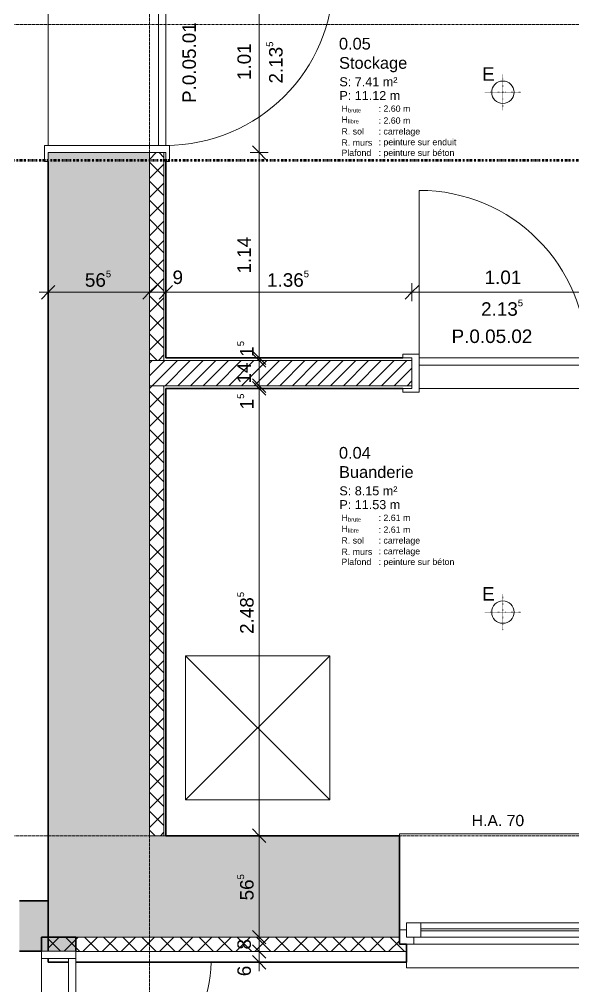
# Model space of a CAD drawing. Header units: millimetres. Extents: x -83 to 30397, y 298 to 25043.
# Drawn here: x 5489 to 8567, y 5859 to 11233 of the extents above; entities that cross this region are included whole.
import ezdxf

# ---------------------------------------------------------------- set-up
doc = ezdxf.new("R2010")
doc.units = ezdxf.units.MM
for name, pattern in [('Dash dot', [21, 10, -5, 1, -5]), ('Dot 1mm', [1, 0, -1]), ('Grid Line', [22.225, 12.7, -3.175, 3.175, -3.175])]:
    doc.linetypes.add(name, pattern=pattern)
for name, color, linetype, lineweight in [('A-ANNO-DIMS', 211, 'Continuous', 9), ('A-ANNO-DIMS-50', 211, 'Continuous', 9), ('A-AREA-IDEN', 2, 'Continuous', 9), ('A-DETL', 90, 'Continuous', 9), ('A-DOOR', 31, 'Continuous', 9), ('A-DOOR-FRAM', 31, 'Continuous', 18), ('A-DOOR-IDEN', 31, 'Continuous', 18), ('A-FLOR', 192, 'Continuous', 9), ('A-GENM', 13, 'Continuous', 9), ('A-GLAZ', 151, 'Continuous', 9), ('A-GLAZ-IDEN', 152, 'Continuous', 18), ('A-WALL', 113, 'Continuous', 9), ('A-WALL-PATT', 111, 'Continuous', 35), ('G-ANNO-SYMB', 111, 'Continuous', 9), ('G-ANNO-TEXT', 231, 'Continuous', 9), ('G-IMPT', 8, 'Continuous', 9), ('S-GRID', 1, 'Continuous', 9)]:
    doc.layers.add(name, color=color, linetype=linetype, lineweight=lineweight)
doc.styles.add('Arial', font='arial.ttf', dxfattribs={"height": 75})
doc.styles.add('Arial_3', font='arial.ttf', dxfattribs={"height": 0.7})
doc.styles.add('Arial_4', font='arial.ttf', dxfattribs={"height": 0.454924})
doc.styles.add('Arial_5', font='arial.ttf', dxfattribs={"height": 50})
doc.styles.add('Arial_6', font='arial.ttf', dxfattribs={"height": 65})
doc.styles.add('Arial_7', font='arial.ttf', dxfattribs={"height": 35})
doc.styles.add('Arial_8', font='arial.ttf', dxfattribs={"height": 62.5})
doc.dimstyles.new('ANNOTATION_1_5MM_BLACK', dxfattribs={"dimscale": 304.8, "dimtxt": 76.519455, "dimasz": 0.246063, "dimexe": 0.164042, "dimexo": 0.0625, "dimgap": 0.065617, "dimtad": 1, "dimdec": 1, "dimlfac": 0.1, "dimrnd": 0.5, "dimdsep": 46, "dimtxsty": 'Arial', "dimblk1": 'OBLIQUE', "dimblk2": 'OBLIQUE', "dimsah": 1, "dimcen": 0.09, "dimdle": 0.164042, "dimazin": 0, "dimtfac": 1, "dimtdec": 4, "dimtix": 1, "dimtmove": 2, "dimatfit": 3, "dimfxl": 0.164042, "dimfxlon": 1, "dimtvp": 1, "dimtolj": 1, "dimtzin": 0, "dimarcsym": 2})
doc.dimstyles.new('ANNOTATION_1_5MM_BLACK_1', dxfattribs={"dimscale": 304.8, "dimtxt": 76.519455, "dimasz": 0.246063, "dimexe": 0.164042, "dimexo": 0.0625, "dimgap": 0.065617, "dimtad": 1, "dimlfac": 0.001, "dimrnd": 0.005, "dimzin": 0, "dimdsep": 46, "dimtxsty": 'Arial', "dimblk1": 'OBLIQUE', "dimblk2": 'OBLIQUE', "dimsah": 1, "dimcen": 0.09, "dimdle": 0.164042, "dimazin": 0, "dimtfac": 1, "dimtdec": 4, "dimtix": 1, "dimtmove": 0, "dimatfit": 3, "dimfxl": 0.164042, "dimfxlon": 1, "dimtvp": 1, "dimtolj": 1, "dimtzin": 0, "dimarcsym": 2})
doc.dimstyles.new('ANNOTATION_1_5MM_BLACK_2', dxfattribs={"dimscale": 304.8, "dimtxt": 76.519455, "dimasz": 0.246063, "dimexe": 0.164042, "dimexo": 0.0625, "dimgap": 0.065617, "dimtad": 1, "dimdec": 1, "dimlfac": 0.1, "dimrnd": 0.5, "dimdsep": 46, "dimtxsty": 'Arial', "dimblk1": 'OBLIQUE', "dimblk2": 'OBLIQUE', "dimsah": 1, "dimcen": 0.09, "dimdle": 0.164042, "dimazin": 0, "dimtfac": 1, "dimtdec": 4, "dimtix": 1, "dimtmove": 0, "dimatfit": 3, "dimfxl": 0.164042, "dimfxlon": 1, "dimtvp": 1, "dimtolj": 1, "dimtzin": 0, "dimarcsym": 2})
pattern_1 = [(45, (0, 0), (-53.033, 53.033), []), (135, (0, 0), (-53.033, -53.033), [])]

# ---------------------------------------------------------------- blocks, each defined once
blk = doc.blocks.new('WIN_SINGLE OPEN_ - 1150 x 1800-676269-N_F_ E_0')
at = {"layer": 'A-GLAZ'}
for p, q in [((-535, 351.5), (-535, 382.5)), ((-535, 382.5), (535, 382.5)), ((535, 382.5), (535, 351.5)), ((495, 251.5), (-495, 251.5)), ((455, 211.5), (-455, 211.5)), ((-455, 131.5), (455, 131.5)), ((-575, -361.5), (-575, -351.5)), ((575, -361.5), (-575, -361.5)), ((575, -351.5), (575, -361.5))]:
    blk.add_line(p, q, dxfattribs=at)
at = {"layer": 'A-GLAZ', "lineweight": 18}
for p, q in [((-495, 251.5), (-535, 251.5)), ((-495, 211.5), (-495, 251.5)), ((495, 251.5), (495, 211.5)), ((535, 251.5), (495, 251.5)), ((-575, 171.5), (-535, 171.5)), ((-455, 211.5), (-535, 211.5)), ((-535, 211.5), (-535, 131.5)), ((-535, 171.5), (-535, 211.5)), ((-535, 211.5), (-495, 211.5)), ((-455, 131.5), (-455, 211.5)), ((-455, 176.5), (-455, 166.5)), ((455, 176.5), (-455, 176.5)), ((-455, 166.5), (455, 166.5)), ((455, 211.5), (455, 131.5)), ((535, 211.5), (455, 211.5)), ((455, 166.5), (455, 176.5)), ((495, 211.5), (535, 211.5)), ((535, 131.5), (535, 211.5)), ((535, 211.5), (535, 171.5)), ((535, 171.5), (575, 171.5)), ((-535, 131.5), (-455, 131.5)), ((455, 131.5), (535, 131.5))]:
    blk.add_line(p, q, dxfattribs=at)
blk = doc.blocks.new('DOOR_SIMPLE _U-CASING - 1010 x 2135-688134-N_F_ E_0')
at = {"layer": 'A-DOOR'}
for p, q in [((-465, 326.5), (465, 326.5)), ((465, -346.5), (465, -1256.5))]:
    blk.add_line(p, q, dxfattribs=at)
at = {"layer": 'A-DOOR', "lineweight": 18}
for p, q in [((-465, -286.5), (465, -286.5)), ((-465, -326.5), (-465, -286.5)), ((465, -286.5), (465, -326.5)), ((465, -326.5), (-465, -326.5))]:
    blk.add_line(p, q, dxfattribs=at)
at = {"layer": 'A-DOOR'}
blk.add_arc((465, -326.5), 930, 180, 270, dxfattribs=at)
at = {"layer": 'A-DOOR-FRAM'}
for p, q in [((-555, 346.5), (-465, 346.5)), ((-555, 326.5), (-555, 346.5)), ((-505, 326.5), (-555, 326.5)), ((-505, -326.5), (-505, 326.5)), ((-465, 346.5), (-465, -346.5)), ((465, 346.5), (555, 346.5)), ((465, -346.5), (465, 346.5)), ((505, 326.5), (505, -326.5)), ((555, 326.5), (505, 326.5)), ((555, 346.5), (555, 326.5)), ((-555, -326.5), (-505, -326.5)), ((-555, -346.5), (-555, -326.5)), ((-465, -346.5), (-555, -346.5)), ((555, -346.5), (465, -346.5)), ((505, -326.5), (555, -326.5)), ((555, -326.5), (555, -346.5))]:
    blk.add_line(p, q, dxfattribs=at)
blk = doc.blocks.new('DOOR_DOUBLE_SYM - 1585 x 2135-571804-N_F_ E_0')
at = {"layer": 'A-DOOR'}
blk.add_line((752.5, 95), (752.5, 847.5), dxfattribs=at)
at = {"layer": 'A-DOOR', "lineweight": 18}
for p, q in [((0, 95), (-752.5, 95)), ((-752.5, 95), (-752.5, 55)), ((-752.5, 55), (0, 55)), ((0, 95), (0, 55)), ((752.5, 95), (0, 95)), ((0, 55), (0, 95)), ((0, 55), (752.5, 55)), ((752.5, 55), (752.5, 95))]:
    blk.add_line(p, q, dxfattribs=at)
at = {"layer": 'A-DOOR'}
for centre, start, end in [((-752.5, 95), 0, 88.3956), ((752.5, 95), 90, 180)]:
    blk.add_arc(centre, 752.5, start, end, dxfattribs=at)
at = {"layer": 'A-DOOR-FRAM'}
for p, q in [((-752.5, 95), (-792.5, 95)), ((-792.5, 95), (-792.5, -95)), ((-752.5, -95), (-752.5, 95)), ((752.5, 95), (752.5, -95)), ((792.5, 95), (752.5, 95)), ((792.5, -95), (792.5, 95)), ((-792.5, -95), (-752.5, -95)), ((752.5, -95), (792.5, -95))]:
    blk.add_line(p, q, dxfattribs=at)
blk = doc.blocks.new('DOOR_SIMPLE _U-CASING - 1010 x 2135-685102-N_F_ E_0')
at = {"layer": 'A-DOOR'}
for p, q in [((-465, 85), (465, 85)), ((465, -105), (465, -1015))]:
    blk.add_line(p, q, dxfattribs=at)
at = {"layer": 'A-DOOR', "lineweight": 18}
for p, q in [((-465, -45), (465, -45)), ((-465, -85), (-465, -45)), ((465, -45), (465, -85)), ((465, -85), (-465, -85))]:
    blk.add_line(p, q, dxfattribs=at)
at = {"layer": 'A-DOOR'}
blk.add_arc((465, -85), 930, 180, 270, dxfattribs=at)
at = {"layer": 'A-DOOR-FRAM'}
for p, q in [((-555, 105), (-465, 105)), ((-555, 85), (-555, 105)), ((-505, 85), (-555, 85)), ((-505, -85), (-505, 85)), ((-465, 105), (-465, -105)), ((465, 105), (555, 105)), ((465, -105), (465, 105)), ((505, 85), (505, -85)), ((555, 85), (505, 85)), ((555, 105), (555, 85)), ((-555, -85), (-505, -85)), ((-555, -105), (-555, -85)), ((-465, -105), (-555, -105)), ((555, -105), (465, -105)), ((505, -85), (555, -85)), ((555, -85), (555, -105))]:
    blk.add_line(p, q, dxfattribs=at)
blk = doc.blocks.new('CUPBOARD X - F_Cupboards_dwg_cupboard_01_top-307629-N_F_ E_0')
at = {"layer": 'G-IMPT'}
for p, q in [((1, 0), (0, 1)), ((0, 0), (1, 1))]:
    blk.add_line(p, q, dxfattribs=at)
at = {"layer": 'G-IMPT', "flags": 128}
blk.add_lwpolyline([(1, 0), (1, 1), (0, 1), (0, 0)], dxfattribs=at)
blk = doc.blocks.new('CUPBOARD X - F_Cupboards_dwg-307628-N_F_ E_0')
blk.add_blockref('CUPBOARD X - F_Cupboards_dwg_cupboard_01_top-307629-N_F_ E_0', (0, 0))
blk = doc.blocks.new('CUPBOARD X - F_Cupboards_dwg_cupboard_01_top-307627-N_F_ E_0')
at = {"layer": 'G-IMPT'}
for p, q in [((1, 0), (0, 1)), ((0, 0), (1, 1))]:
    blk.add_line(p, q, dxfattribs=at)
at = {"layer": 'G-IMPT', "flags": 128}
blk.add_lwpolyline([(1, 0), (1, 1), (0, 1), (0, 0)], dxfattribs=at)
blk = doc.blocks.new('CUPBOARD X - F_Cupboards_dwg-307626-N_F_ E_0')
blk.add_blockref('CUPBOARD X - F_Cupboards_dwg_cupboard_01_top-307627-N_F_ E_0', (0, 0))
blk = doc.blocks.new('CUPBOARD X - F_Cupboards_dwg_cupboard_01_top-307625-N_F_ E_0')
at = {"layer": 'G-IMPT'}
for p, q in [((1, 0), (0, 1)), ((0, 0), (1, 1))]:
    blk.add_line(p, q, dxfattribs=at)
at = {"layer": 'G-IMPT', "flags": 128}
blk.add_lwpolyline([(1, 0), (1, 1), (0, 1), (0, 0)], dxfattribs=at)
blk = doc.blocks.new('CUPBOARD X - F_Cupboards_dwg-307624-N_F_ E_0')
blk.add_blockref('CUPBOARD X - F_Cupboards_dwg_cupboard_01_top-307625-N_F_ E_0', (0, 0))
blk = doc.blocks.new('CUPBOARD X - 800x800-576472-N_F_ E_0')
at = {"layer": 'A-GENM'}
for p, q in [((0, 0), (800, 800)), ((0, 800), (800, 0)), ((0, 0), (0, 800)), ((0, 800), (800, 800)), ((800, 800), (800, 0)), ((800, 0), (0, 0))]:
    blk.add_line(p, q, dxfattribs=at)
for name in ['CUPBOARD X - F_Cupboards_dwg-307628-N_F_ E_0', 'CUPBOARD X - F_Cupboards_dwg-307626-N_F_ E_0', 'CUPBOARD X - F_Cupboards_dwg-307624-N_F_ E_0']:
    blk.add_blockref(name, (0, 0))
blk = doc.blocks.new('ROOM_TAG_Small - ROOM_TAG_FR-570998-N_F_ E_0')
at = {"layer": 'A-AREA-IDEN', "insert": (-8.33, -5.48), "char_height": 0.7, "width": 0.8819, "attachment_point": 1, "style": 'Arial_3', "bg_fill": 3, "box_fill_scale": 1.25, "bg_fill_color": 256, "bg_fill_true_color": 13158600, "bg_fill_transparency": 0}
blk.add_mtext('H', dxfattribs=at)
at = {"layer": 'A-AREA-IDEN', "insert": (-7.6, -5.8), "char_height": 0.455, "width": 2.0042, "attachment_point": 1, "style": 'Arial_4', "bg_fill": 3, "box_fill_scale": 1.25, "bg_fill_color": 256, "bg_fill_true_color": 13158600, "bg_fill_transparency": 0}
blk.add_mtext('brute', dxfattribs=at)
at = {"layer": 'A-AREA-IDEN', "insert": (-8.33, -6.7), "char_height": 0.7, "width": 0.8819, "attachment_point": 1, "style": 'Arial_3', "bg_fill": 3, "box_fill_scale": 1.25, "bg_fill_color": 256, "bg_fill_true_color": 13158600, "bg_fill_transparency": 0}
blk.add_mtext('H', dxfattribs=at)
at = {"layer": 'A-AREA-IDEN', "insert": (-7.6, -7.02), "char_height": 0.455, "width": 1.6034, "attachment_point": 1, "style": 'Arial_4', "bg_fill": 3, "box_fill_scale": 1.25, "bg_fill_color": 256, "bg_fill_true_color": 13158600, "bg_fill_transparency": 0}
blk.add_mtext('libre', dxfattribs=at)
at = {"layer": 'A-AREA-IDEN', "insert": (-8.33, -8), "char_height": 0.7, "width": 3.1266, "attachment_point": 1, "style": 'Arial_3', "bg_fill": 3, "box_fill_scale": 1.25, "bg_fill_color": 256, "bg_fill_true_color": 13158600, "bg_fill_transparency": 0}
blk.add_mtext('R. sol', dxfattribs=at)
at = {"layer": 'A-AREA-IDEN', "insert": (-8.33, -9.25), "char_height": 0.7, "width": 4.2489, "attachment_point": 1, "style": 'Arial_3', "bg_fill": 3, "box_fill_scale": 1.25, "bg_fill_color": 256, "bg_fill_true_color": 13158600, "bg_fill_transparency": 0}
blk.add_mtext('R. murs', dxfattribs=at)
at = {"layer": 'A-AREA-IDEN', "insert": (-8.33, -10.38), "char_height": 0.7, "width": 4.2489, "attachment_point": 1, "style": 'Arial_3', "bg_fill": 3, "box_fill_scale": 1.25, "bg_fill_color": 256, "bg_fill_true_color": 13158600, "bg_fill_transparency": 0}
blk.add_mtext('Plafond', dxfattribs=at)
blk = doc.blocks.new('DIMBLOCK35-N_F_ E_0')
at = {"layer": 'A-ANNO-DIMS-50'}
for p, q in [((5649.4, 9766.4), (5649.4, 9666.4)), ((5649.4, 9716.4), (5649.4, 9766.4)), ((5649.4, 9716.4), (5686.9, 9753.9)), ((6212.4, 9766.4), (6212.4, 9666.4)), ((6212.4, 9716.4), (6212.4, 9766.4)), ((6212.4, 9716.4), (6249.9, 9753.9)), ((5599.4, 9716.4), (6212.4, 9716.4)), ((5649.4, 9716.4), (5611.9, 9678.9)), ((6212.4, 9716.4), (6174.9, 9678.9))]:
    blk.add_line(p, q, dxfattribs=at)
at = {"layer": 'A-ANNO-DIMS-50', "color": 0, "insert": (5853.2, 9837.3), "char_height": 75, "width": 186.397, "attachment_point": 1, "line_spacing_factor": 0.941778, "style": 'Arial'}
blk.add_mtext('56\\A2\\H0.5x;\\S5^  ;\\H2x;', dxfattribs=at)
blk = doc.blocks.new('_Oblique')
at = {"color": 0, "linetype": 'ByBlock', "lineweight": -2}
blk.add_line((-0.5, -0.5), (0.5, 0.5), dxfattribs=at)
blk = doc.blocks.new('DIMBLOCK36-N_F_ E_0')
at = {"layer": 'A-ANNO-DIMS-50'}
for p, q in [((6212.4, 9766.4), (6212.4, 9666.4)), ((6212.4, 9716.4), (6212.4, 9766.4)), ((6212.4, 9716.4), (6249.9, 9753.9)), ((6302.4, 9766.4), (6302.4, 9666.4)), ((6302.4, 9716.4), (6302.4, 9766.4)), ((6302.4, 9716.4), (6339.9, 9753.9)), ((6212.4, 9716.4), (6174.9, 9678.9)), ((6212.4, 9716.4), (6302.4, 9716.4)), ((6302.4, 9716.4), (6264.9, 9678.9))]:
    blk.add_line(p, q, dxfattribs=at)
at = {"layer": 'A-ANNO-DIMS-50', "color": 0, "insert": (6339.9, 9837.3), "char_height": 75, "width": 69.784, "attachment_point": 1, "line_spacing_factor": 0.941778, "style": 'Arial'}
blk.add_mtext('9', dxfattribs=at)
blk = doc.blocks.new('DIMBLOCK37-N_F_ E_0')
at = {"layer": 'A-ANNO-DIMS-50'}
for p, q in [((6302.4, 9766.4), (6302.4, 9666.4)), ((6302.4, 9716.4), (6302.4, 9766.4)), ((6302.4, 9716.4), (6339.9, 9753.9)), ((7669.3, 9766.4), (7669.3, 9666.4)), ((7669.3, 9716.4), (7669.3, 9766.4)), ((7669.3, 9716.4), (7706.8, 9753.9)), ((6302.4, 9716.4), (6264.9, 9678.9)), ((6302.4, 9716.4), (7669.3, 9716.4)), ((7669.3, 9716.4), (7631.8, 9678.9))]:
    blk.add_line(p, q, dxfattribs=at)
at = {"layer": 'A-ANNO-DIMS-50', "color": 0, "insert": (6864.5, 9837.3), "char_height": 75, "width": 291.073, "attachment_point": 1, "line_spacing_factor": 0.941778, "style": 'Arial'}
blk.add_mtext('1.36\\A2\\H0.5x;\\S5^  ;\\H2x;', dxfattribs=at)
blk = doc.blocks.new('DIMBLOCK38-N_F_ E_0')
at = {"layer": 'A-ANNO-DIMS-50'}
for p, q in [((7669.3, 9766.4), (7669.3, 9666.4)), ((7669.3, 9716.4), (7669.3, 9766.4)), ((7669.3, 9716.4), (7706.8, 9753.9)), ((8679.3, 9766.4), (8679.3, 9666.4)), ((8679.3, 9716.4), (8679.3, 9766.4)), ((8679.3, 9716.4), (8716.8, 9753.9)), ((7669.3, 9716.4), (7631.8, 9678.9)), ((7669.3, 9716.4), (8679.3, 9716.4)), ((8679.3, 9716.4), (8641.8, 9678.9))]:
    blk.add_line(p, q, dxfattribs=at)
at = {"layer": 'A-ANNO-DIMS-50', "color": 0, "char_height": 75, "attachment_point": 1, "line_spacing_factor": 0.941778, "style": 'Arial'}
for s, insert, width in [('1.01', (8072.5, 9837.3), 244.244), ('2.13\\A2\\H0.5x;\\S5^  ;\\H2x;', (8053, 9676.1), 291.073)]:
    blk.add_mtext(s, dxfattribs=dict(at, insert=insert, width=width))
blk = doc.blocks.new('DIMBLOCK50-N_F_ E_0')
at = {"layer": 'A-ANNO-DIMS-50'}
for p, q in [((6870.7, 11502.5), (6770.7, 11502.5)), ((6820.7, 11502.5), (6783.2, 11540)), ((6820.7, 11502.5), (6820.7, 10492.5)), ((6820.7, 11502.5), (6858.2, 11465)), ((6820.7, 11502.5), (6870.7, 11502.5)), ((6870.7, 10492.5), (6770.7, 10492.5)), ((6820.7, 10492.5), (6783.2, 10530)), ((6820.7, 10492.5), (6858.2, 10455)), ((6820.7, 10492.5), (6870.7, 10492.5))]:
    blk.add_line(p, q, dxfattribs=at)
at = {"layer": 'A-ANNO-DIMS-50', "color": 0, "char_height": 75, "attachment_point": 1, "rotation": 90, "line_spacing_factor": 0.941778, "style": 'Arial'}
for s, insert, width in [('1.01', (6699.8, 10895.7), 244.244), ('2.13\\A2\\H0.5x;\\S5^  ;\\H2x;', (6861, 10876.2), 291.073)]:
    blk.add_mtext(s, dxfattribs=dict(at, insert=insert, width=width))
blk = doc.blocks.new('DIMBLOCK51-N_F_ E_0')
at = {"layer": 'A-ANNO-DIMS-50'}
for p, q in [((6870.7, 10492.5), (6770.7, 10492.5)), ((6820.7, 10492.5), (6783.2, 10530)), ((6820.7, 10492.5), (6820.7, 9352.5)), ((6820.7, 10492.5), (6858.2, 10455)), ((6820.7, 10492.5), (6870.7, 10492.5)), ((6870.7, 9352.5), (6770.7, 9352.5)), ((6820.7, 9352.5), (6783.2, 9390)), ((6820.7, 9352.5), (6858.2, 9315)), ((6820.7, 9352.5), (6870.7, 9352.5))]:
    blk.add_line(p, q, dxfattribs=at)
at = {"layer": 'A-ANNO-DIMS-50', "color": 0, "insert": (6699.8, 9820.7), "char_height": 75, "width": 244.244, "attachment_point": 1, "rotation": 90, "line_spacing_factor": 0.941778, "style": 'Arial'}
blk.add_mtext('1.14', dxfattribs=at)
blk = doc.blocks.new('DIMBLOCK52-N_F_ E_0')
at = {"layer": 'A-ANNO-DIMS-50'}
for p, q in [((6870.7, 9352.5), (6770.7, 9352.5)), ((6820.7, 9352.5), (6783.2, 9390)), ((6820.7, 9337.5), (6783.2, 9375)), ((6820.7, 9352.5), (6820.7, 9337.5)), ((6820.7, 9352.5), (6858.2, 9315)), ((6820.7, 9352.5), (6870.7, 9352.5)), ((6870.7, 9337.5), (6770.7, 9337.5)), ((6820.7, 9337.5), (6858.2, 9300)), ((6820.7, 9337.5), (6870.7, 9337.5))]:
    blk.add_line(p, q, dxfattribs=at)
at = {"layer": 'A-ANNO-DIMS-50', "color": 0, "insert": (6699.8, 9358.4), "char_height": 75, "width": 116.613, "attachment_point": 1, "rotation": 90, "line_spacing_factor": 0.941778, "style": 'Arial'}
blk.add_mtext('1\\A2\\H0.5x;\\S5^  ;\\H2x;', dxfattribs=at)
blk = doc.blocks.new('DIMBLOCK53-N_F_ E_0')
at = {"layer": 'A-ANNO-DIMS-50'}
for p, q in [((6820.7, 9337.5), (6783.2, 9375)), ((6870.7, 9337.5), (6770.7, 9337.5)), ((6820.7, 9337.5), (6820.7, 9197.5)), ((6820.7, 9337.5), (6858.2, 9300)), ((6820.7, 9337.5), (6870.7, 9337.5)), ((6870.7, 9197.5), (6770.7, 9197.5)), ((6820.7, 9197.5), (6783.2, 9235)), ((6820.7, 9197.5), (6858.2, 9160)), ((6820.7, 9197.5), (6870.7, 9197.5))]:
    blk.add_line(p, q, dxfattribs=at)
at = {"layer": 'A-ANNO-DIMS-50', "color": 0, "insert": (6699.8, 9209.4), "char_height": 75, "width": 139.568, "attachment_point": 1, "rotation": 90, "line_spacing_factor": 0.941778, "style": 'Arial'}
blk.add_mtext('14', dxfattribs=at)
blk = doc.blocks.new('DIMBLOCK54-N_F_ E_0')
at = {"layer": 'A-ANNO-DIMS-50'}
for p, q in [((6870.7, 9197.5), (6770.7, 9197.5)), ((6820.7, 9197.5), (6783.2, 9235)), ((6820.7, 9182.5), (6783.2, 9220)), ((6820.7, 9197.5), (6820.7, 9182.5)), ((6820.7, 9197.5), (6858.2, 9160)), ((6820.7, 9197.5), (6870.7, 9197.5)), ((6870.7, 9182.5), (6770.7, 9182.5)), ((6820.7, 9182.5), (6858.2, 9145)), ((6820.7, 9182.5), (6870.7, 9182.5))]:
    blk.add_line(p, q, dxfattribs=at)
at = {"layer": 'A-ANNO-DIMS-50', "color": 0, "insert": (6699.8, 9066.2), "char_height": 75, "width": 116.613, "attachment_point": 1, "rotation": 90, "line_spacing_factor": 0.941778, "style": 'Arial'}
blk.add_mtext('1\\A2\\H0.5x;\\S5^  ;\\H2x;', dxfattribs=at)
blk = doc.blocks.new('DIMBLOCK55-N_F_ E_0')
at = {"layer": 'A-ANNO-DIMS-50'}
for p, q in [((6820.7, 9182.5), (6783.2, 9220)), ((6870.7, 9182.5), (6770.7, 9182.5)), ((6820.7, 9182.5), (6820.7, 6697.5)), ((6820.7, 9182.5), (6858.2, 9145)), ((6820.7, 9182.5), (6870.7, 9182.5)), ((6820.7, 6697.5), (6783.2, 6735)), ((6870.7, 6697.5), (6770.7, 6697.5)), ((6820.7, 6697.5), (6858.2, 6660)), ((6820.7, 6697.5), (6870.7, 6697.5))]:
    blk.add_line(p, q, dxfattribs=at)
at = {"layer": 'A-ANNO-DIMS-50', "color": 0, "insert": (6699.8, 7818.7), "char_height": 75, "width": 291.073, "attachment_point": 1, "rotation": 90, "line_spacing_factor": 0.941778, "style": 'Arial'}
blk.add_mtext('2.48\\A2\\H0.5x;\\S5^  ;\\H2x;', dxfattribs=at)
blk = doc.blocks.new('DIMBLOCK56-N_F_ E_0')
at = {"layer": 'A-ANNO-DIMS-50'}
for p, q in [((6820.7, 6697.5), (6783.2, 6735)), ((6870.7, 6697.5), (6770.7, 6697.5)), ((6820.7, 6697.5), (6820.7, 6134.5)), ((6820.7, 6697.5), (6858.2, 6660)), ((6820.7, 6697.5), (6870.7, 6697.5)), ((6870.7, 6134.5), (6770.7, 6134.5)), ((6820.7, 6134.5), (6783.2, 6172)), ((6820.7, 6134.5), (6858.2, 6097)), ((6820.7, 6134.5), (6870.7, 6134.5))]:
    blk.add_line(p, q, dxfattribs=at)
at = {"layer": 'A-ANNO-DIMS-50', "color": 0, "insert": (6699.8, 6338.3), "char_height": 75, "width": 186.397, "attachment_point": 1, "rotation": 90, "line_spacing_factor": 0.941778, "style": 'Arial'}
blk.add_mtext('56\\A2\\H0.5x;\\S5^  ;\\H2x;', dxfattribs=at)
blk = doc.blocks.new('DIMBLOCK57-N_F_ E_0')
at = {"layer": 'A-ANNO-DIMS-50'}
for p, q in [((6870.7, 6134.5), (6770.7, 6134.5)), ((6820.7, 6134.5), (6783.2, 6172)), ((6820.7, 6134.5), (6820.7, 6054.5)), ((6820.7, 6134.5), (6858.2, 6097)), ((6820.7, 6134.5), (6870.7, 6134.5)), ((6820.7, 6054.5), (6783.2, 6092)), ((6870.7, 6054.5), (6770.7, 6054.5)), ((6820.7, 6054.5), (6858.2, 6017)), ((6820.7, 6054.5), (6870.7, 6054.5))]:
    blk.add_line(p, q, dxfattribs=at)
at = {"layer": 'A-ANNO-DIMS-50', "color": 0, "insert": (6699.8, 6065.4), "char_height": 75, "width": 69.784, "attachment_point": 1, "rotation": 90, "line_spacing_factor": 0.941778, "style": 'Arial'}
blk.add_mtext('8', dxfattribs=at)
blk = doc.blocks.new('DIMBLOCK58-N_F_ E_0')
at = {"layer": 'A-ANNO-DIMS-50'}
for p, q in [((6820.7, 6054.5), (6783.2, 6092)), ((6870.7, 6054.5), (6770.7, 6054.5)), ((6820.7, 5994.5), (6783.2, 6032)), ((6820.7, 6054.5), (6820.7, 5944.5)), ((6820.7, 6054.5), (6858.2, 6017)), ((6820.7, 6054.5), (6870.7, 6054.5)), ((6870.7, 5994.5), (6770.7, 5994.5)), ((6820.7, 5994.5), (6858.2, 5957)), ((6820.7, 5994.5), (6870.7, 5994.5))]:
    blk.add_line(p, q, dxfattribs=at)
at = {"layer": 'A-ANNO-DIMS-50', "color": 0, "insert": (6699.8, 5917.3), "char_height": 75, "width": 69.784, "attachment_point": 1, "rotation": 90, "line_spacing_factor": 0.941778, "style": 'Arial'}
blk.add_mtext('6', dxfattribs=at)

msp = doc.modelspace()

# ---------------------------------------------------------------- hatches: boundary and pattern name
at = {"layer": 'A-WALL-PATT'}
h = msp.add_hatch(color=256, dxfattribs=at)
h.paths.add_polyline_path([(6212.354, 6697.509), (6212.354, 10492.509), (5649.354, 10492.509), (5649.354, 6697.509)])
h.paths.add_polyline_path([(5649.354, 11502.509), (6212.354, 11502.509), (6212.354, 16442.509), (5649.354, 16442.509), (5649.354, 11552.509)])
at = {"layer": 'A-WALL-PATT', "lineweight": 9}
h = msp.add_hatch(dxfattribs=at)
h.set_pattern_fill('FP1_1', color=256, style=0, pattern_type=2)
h.set_pattern_definition(pattern_1)
h.paths.add_polyline_path([(6292.354, 6697.509), (6292.354, 9197.509), (6212.354, 9197.509), (6212.354, 6697.509)])
h.paths.add_polyline_path([(6226.854, 9337.509), (6292.354, 9337.509), (6292.354, 10492.509), (6212.354, 10492.509), (6212.354, 9337.509)])
h.paths.add_polyline_path([(6292.354, 11502.509), (6292.354, 11647.509), (6212.354, 11647.509), (6212.354, 11502.509)])
h.paths.add_polyline_path([(6212.354, 12082.509), (6292.354, 12082.509), (6292.354, 16362.509), (6212.354, 16362.509), (6212.354, 12452.565)])
h = msp.add_hatch(dxfattribs=at)
h.set_pattern_fill('FP1_2', color=256, style=0, pattern_type=2)
h.set_pattern_definition([(45, (0, 0), (-35.35534, 35.35534), [])])
h.paths.add_polyline_path([(9580.854, 9197.509), (9595.854, 9197.509), (9595.854, 9337.509), (8679.294, 9337.509), (8679.294, 9197.509), (8709.294, 9197.509)])
h.paths.add_polyline_path([(7669.294, 9197.509), (7669.294, 9337.509), (6212.354, 9337.509), (6212.354, 9197.509), (7359.294, 9197.509)])
at = {"layer": 'A-WALL-PATT'}
h = msp.add_hatch(color=256, dxfattribs=at)
h.paths.add_polyline_path([(14412.354, 6134.509), (14412.354, 6697.509), (12676.794, 6697.509), (12676.794, 6134.509)])
h.paths.add_polyline_path([(10796.794, 6134.509), (10796.794, 6697.509), (8749.294, 6697.509), (8749.294, 6134.509), (10509.645, 6134.509)])
h.paths.add_polyline_path([(7599.294, 6134.509), (7599.294, 6697.509), (5649.354, 6697.509), (5649.354, 6134.509), (6832.436, 6134.509)])
at = {"layer": 'A-WALL-PATT', "lineweight": 9}
h = msp.add_hatch(color=256, dxfattribs=at)
h.paths.add_polyline_path([(5612.413, 6055.509), (5649.354, 6055.509), (5649.354, 6335.509), (5489.354, 6335.509), (5489.354, 6055.509)])
h.paths.add_polyline_path([(4699.354, 6055.509), (4699.354, 6335.509), (3819.354, 6335.509), (3885.32, 6055.509)])
h = msp.add_hatch(color=256, dxfattribs=at)
h.paths.add_polyline_path([(5612.413, 3508.716), (5802.413, 3529.272), (5802.413, 4470.509), (5612.413, 4470.509), (5612.413, 3699.825)])
h.paths.add_polyline_path([(5612.413, 6055.509), (5802.413, 6055.509), (5802.413, 6134.509), (5612.413, 6134.509)])
h = msp.add_hatch(dxfattribs=at)
h.set_pattern_fill('FP1_1', color=256, style=0, pattern_type=2)
h.set_pattern_definition(pattern_1)
h.paths.add_polyline_path([(14412.354, 6054.509), (14412.354, 6134.509), (12676.794, 6134.509), (12676.794, 6094.509), (12636.794, 6094.509), (12636.794, 6054.509)])
h.paths.add_polyline_path([(10836.794, 6054.509), (10836.794, 6094.509), (10796.794, 6094.509), (10796.794, 6134.509), (8749.294, 6134.509), (8749.294, 6094.509), (8709.294, 6094.509), (8709.294, 6054.509), (10509.645, 6054.509)])
h.paths.add_polyline_path([(7639.294, 6054.509), (7639.294, 6094.509), (7599.294, 6094.509), (7599.294, 6134.509), (5649.354, 6134.509), (5649.354, 6055.509), (5802.413, 6055.509), (5802.413, 6054.509), (6832.436, 6054.509)])

# ---------------------------------------------------------------- linework, layer by layer
at = {"layer": 'A-DETL', "linetype": 'Dot 1mm'}
for p, q in [((8174.294, 10727.509), (8174.294, 10927.509)), ((8074.294, 10827.509), (8274.294, 10827.509)), ((8174.294, 7840.009), (8174.294, 8040.009)), ((8074.294, 7940.009), (8274.294, 7940.009))]:
    msp.add_line(p, q, dxfattribs=at)
at = {"layer": 'A-DETL', "lineweight": 18}
for centre in [(8174.294, 10827.509), (8174.294, 7940.009)]:
    msp.add_circle(centre, 62.5, dxfattribs=at)
at = {"layer": 'A-FLOR'}
msp.add_line((5649.354, 11462.509), (5649.354, 10532.509), dxfattribs=at)
at = {"layer": 'A-WALL'}
for p, q in [((6212.354, 10492.509), (6212.354, 6697.509)), ((6292.354, 10492.509), (6292.354, 9337.509)), ((7669.294, 9337.509), (6212.354, 9337.509)), ((7669.294, 9197.509), (6212.354, 9197.509)), ((6292.354, 9197.509), (6292.354, 6697.509)), ((6212.354, 6697.509), (6302.354, 6697.509)), ((7599.294, 6134.509), (5802.413, 6134.509)), ((7639.294, 6054.509), (5802.413, 6054.509)), ((5612.413, 4510.509), (5612.413, 6015.509))]:
    msp.add_line(p, q, dxfattribs=at)
at = {"layer": 'A-WALL', "lineweight": 35}
for p, q in [((5649.354, 6055.509), (5649.354, 10442.509)), ((6302.354, 9352.509), (6302.354, 10442.509)), ((7619.294, 9352.509), (6302.354, 9352.509)), ((6302.354, 6697.509), (6302.354, 9182.509)), ((6302.354, 9182.509), (7619.294, 9182.509)), ((7599.294, 6697.509), (6302.354, 6697.509)), ((7599.294, 6094.509), (7599.294, 6697.509)), ((5649.354, 6335.509), (5489.354, 6335.509)), ((5612.413, 6134.509), (5612.413, 6055.509)), ((5802.413, 6134.509), (5612.413, 6134.509)), ((5802.413, 6055.509), (5802.413, 6134.509)), ((7639.294, 6094.509), (7599.294, 6094.509)), ((7639.294, 5994.509), (7639.294, 6094.509)), ((5489.354, 6055.509), (5612.413, 6055.509)), ((5649.354, 6015.509), (5649.354, 5994.509)), ((5649.354, 5994.509), (5762.413, 5994.509)), ((5802.413, 5994.509), (7639.294, 5994.509))]:
    msp.add_line(p, q, dxfattribs=at)
at = {"layer": 'G-ANNO-SYMB', "linetype": 'Dash dot', "lineweight": 70}
msp.add_line((1483.247, 10449.991), (28515.828, 10449.991), dxfattribs=at)
at = {"layer": 'S-GRID', "linetype": 'Grid Line'}
for p, q in [((6212.354, 4601.222), (6212.354, 18451.704)), ((4291.211, 11205.009), (23183.885, 11205.009)), ((4291.211, 6697.509), (23183.885, 6697.509))]:
    msp.add_line(p, q, dxfattribs=at)

# ---------------------------------------------------------------- block references
at = {"layer": 'A-AREA-IDEN', "xscale": 49.99999999999998, "yscale": 49.99999999999998, "zscale": 49.99999999999998}
msp.add_blockref('ROOM_TAG_Small - ROOM_TAG_FR-570998-N_F_ E_0', (7694.196, 8755.443), dxfattribs=at)
at = {"layer": 'A-DOOR'}
for name, p, rotation in [('DOOR_SIMPLE _U-CASING - 1010 x 2135-688134-N_F_ E_0', (5975.854, 10997.509), 89.99999999999979), ('DOOR_SIMPLE _U-CASING - 1010 x 2135-685102-N_F_ E_0', (8174.294, 9267.509), 180), ('DOOR_DOUBLE_SYM - 1585 x 2135-571804-N_F_ E_0', (5707.413, 5263.009), 269.9999999999999)]:
    msp.add_blockref(name, p, dxfattribs=dict(at, rotation=rotation))
at = {"layer": 'A-GENM'}
msp.add_blockref('CUPBOARD X - 800x800-576472-N_F_ E_0', (6412.354, 6897.509), dxfattribs=at)
at = {"layer": 'A-GLAZ', "rotation": 180}
msp.add_blockref('WIN_SINGLE OPEN_ - 1150 x 1800-676269-N_F_ E_0', (8174.294, 6346.009), dxfattribs=at)

# ---------------------------------------------------------------- texts
at = {"layer": 'A-AREA-IDEN', "attachment_point": 1}
for s, insert, char_height, width, style in [('0.05', (7263.818, 11129.917), 65, 212.44719, 'Arial_6'), ('Stockage', (7264.394, 11023.283), 65, 456.96187, 'Arial_6'), ('S: 7.41 m²', (7266.348, 10911.085), 50, 388.81844, 'Arial_5'), ('0.04', (7263.818, 8857.251), 65, 212.44719, 'Arial_6'), ('Buanderie', (7264.394, 8750.616), 65, 493.03781, 'Arial_6'), ('S: 8.15 m²', (7266.348, 8638.418), 50, 388.81844, 'Arial_5')]:
    msp.add_mtext(s, dxfattribs=dict(at, insert=insert, char_height=char_height, width=width, style=style))
at = {"layer": 'A-DOOR-IDEN', "lineweight": 9, "insert": (6394.544, 10768.071), "char_height": 75, "width": 553.16437, "attachment_point": 1, "rotation": 90, "style": 'Arial'}
msp.add_mtext('P.0.05.01', dxfattribs=at)
at = {"layer": 'A-DOOR-IDEN', "lineweight": 9, "insert": (7889.106, 9509.756), "char_height": 75, "width": 553.16437, "attachment_point": 1, "style": 'Arial'}
msp.add_mtext('P.0.05.02', dxfattribs=at)
at = {"layer": 'A-GLAZ-IDEN', "lineweight": 9, "insert": (8001.129, 6813.286), "char_height": 62.5, "width": 364.76781, "attachment_point": 1, "style": 'Arial_8'}
msp.add_mtext('H.A. 70', dxfattribs=at)
at = {"layer": 'G-ANNO-TEXT', "color": 142, "char_height": 75, "width": 84.17719, "attachment_point": 1, "style": 'Arial'}
for insert in [(8058.464, 10966.416), (8058.464, 8078.916)]:
    msp.add_mtext('E', dxfattribs=dict(at, insert=insert))

# ---------------------------------------------------------------- dimensions: what is measured, and where the dimension line sits
at = {"layer": 'A-ANNO-DIMS'}
for base, p1, p2, text, dimstyle, override, picture, middle in [((6820.678, 10492.509), (6870.678, 11502.509), (6870.678, 10492.509), '1.01\\X\\A1;2.13\\Q;{\\A1;{\\H0.5x;\\S5^ ;}}', 'ANNOTATION_1_5MM_BLACK_1', {"dimpost": '<>', "dimfxl": 1010}, 'DIMBLOCK50-N_F_ E_0', (6820.678, 10997.509)), ((6820.678, 6697.509), (6870.678, 9182.509), (6870.678, 6697.509), '\\A1;2.48\\Q;{\\A1;{\\H0.5x;\\S5^ ;}}', 'ANNOTATION_1_5MM_BLACK_1', {"dimpost": '<>', "dimfxl": 2485}, 'DIMBLOCK55-N_F_ E_0', (6762.385, 7940.009)), ((6820.678, 6134.509), (6870.678, 6697.509), (6870.678, 6134.509), '\\A1;56\\Q;{\\A1;{\\H0.5x;\\S5^ ;}}', 'ANNOTATION_1_5MM_BLACK_2', {"dimpost": '<>', "dimfxl": 563}, 'DIMBLOCK56-N_F_ E_0', (6762.385, 6416.009))]:
    dim = msp.add_linear_dim(base=base, p1=p1, p2=p2, angle=90, text=text, dimstyle=dimstyle, override=override, dxfattribs=at)
    dim.commit()
    dim.dimension.update_dxf_attribs({"geometry": picture, "text_midpoint": middle})
for base, p1, p2, dimstyle, override, picture, middle in [((6820.678, 9352.509), (6870.678, 10492.509), (6870.678, 9352.509), 'ANNOTATION_1_5MM_BLACK_1', {"dimpost": '<>', "dimfxl": 1140}, 'DIMBLOCK51-N_F_ E_0', (6763.024, 9922.509)), ((6820.678, 9197.509), (6870.678, 9337.509), (6870.678, 9197.509), 'ANNOTATION_1_5MM_BLACK_2', {"dimpost": '<>', "dimfxl": 140}, 'DIMBLOCK53-N_F_ E_0', (6763.024, 9267.509)), ((6820.678, 6054.509), (6870.678, 6134.509), (6870.678, 6054.509), 'ANNOTATION_1_5MM_BLACK_2', {"dimpost": '<>', "dimfxl": 80}, 'DIMBLOCK57-N_F_ E_0', (6762.385, 6094.509))]:
    dim = msp.add_linear_dim(base=base, p1=p1, p2=p2, angle=90, dimstyle=dimstyle, override=override, dxfattribs=at)
    dim.commit()
    dim.dimension.update_dxf_attribs({"geometry": picture, "text_midpoint": middle})
for base, p1, p2, text, dimstyle, override, picture, middle in [((6212.354, 9716.448), (5649.354, 9766.448), (6212.354, 9766.448), '\\A1;56\\Q;{\\A1;{\\H0.5x;\\S5^ ;}}', 'ANNOTATION_1_5MM_BLACK_2', {"dimpost": '<>', "dimfxl": 563}, 'DIMBLOCK35-N_F_ E_0', (5930.854, 9774.741)), ((7669.294, 9716.448), (6302.354, 9766.448), (7669.294, 9766.448), '\\A1;1.36\\Q;{\\A1;{\\H0.5x;\\S5^ ;}}', 'ANNOTATION_1_5MM_BLACK_1', {"dimpost": '<>', "dimfxl": 1366.940678}, 'DIMBLOCK37-N_F_ E_0', (6985.824, 9774.766)), ((8679.294, 9716.448), (7669.294, 9766.448), (8679.294, 9766.448), '1.01\\X\\A1;2.13\\Q;{\\A1;{\\H0.5x;\\S5^ ;}}', 'ANNOTATION_1_5MM_BLACK_1', {"dimpost": '<>', "dimfxl": 1010}, 'DIMBLOCK38-N_F_ E_0', (8174.294, 9716.448))]:
    dim = msp.add_linear_dim(base=base, p1=p1, p2=p2, text=text, dimstyle=dimstyle, override=override, dxfattribs=at)
    dim.commit()
    dim.dimension.update_dxf_attribs({"geometry": picture, "text_midpoint": middle})
dim = msp.add_linear_dim(base=(6302.354, 9716.448), p1=(6212.354, 9766.448), p2=(6302.354, 9766.448), dimstyle='ANNOTATION_1_5MM_BLACK', override={"dimpost": '<>', "dimfxl": 90}, dxfattribs=at)
dim.commit()
dim.dimension.update_dxf_attribs({"geometry": 'DIMBLOCK36-N_F_ E_0', "text_midpoint": (6374.753, 9787.347), "dimtype": 160})
for base, p1, p2, picture, middle in [((6820.678, 9337.509), (6870.678, 9352.509), (6870.678, 9337.509), 'DIMBLOCK52-N_F_ E_0', (6749.779, 9416.735)), ((6820.678, 9182.509), (6870.678, 9197.509), (6870.678, 9182.509), 'DIMBLOCK54-N_F_ E_0', (6749.779, 9124.462))]:
    dim = msp.add_linear_dim(base=base, p1=p1, p2=p2, angle=90, text='\\A1;1\\Q;{\\A1;{\\H0.5x;\\S5^ ;}}', dimstyle='ANNOTATION_1_5MM_BLACK', override={"dimpost": '<>', "dimfxl": 15}, dxfattribs=at)
    dim.commit()
    dim.dimension.update_dxf_attribs({"geometry": picture, "text_midpoint": middle, "dimtype": 160, "text_rotation": 90})
dim = msp.add_linear_dim(base=(6820.678, 5994.509), p1=(6870.678, 6054.509), p2=(6870.678, 5994.509), angle=90, dimstyle='ANNOTATION_1_5MM_BLACK', override={"dimpost": '<>', "dimfxl": 60}, dxfattribs=at)
dim.commit()
dim.dimension.update_dxf_attribs({"geometry": 'DIMBLOCK58-N_F_ E_0', "text_midpoint": (6749.779, 5952.204), "dimtype": 160, "text_rotation": 90})

# ---------------------------------------------------------------- next in the draw order: block references
at = {"layer": 'A-AREA-IDEN', "xscale": 49.99999999999998, "yscale": 49.99999999999998, "zscale": 49.99999999999998}
msp.add_blockref('ROOM_TAG_Small - ROOM_TAG_FR-570998-N_F_ E_0', (7694.196, 11028.11), dxfattribs=at)

# ---------------------------------------------------------------- next in the draw order: texts
at = {"layer": 'A-AREA-IDEN', "attachment_point": 1}
for s, insert, char_height, width, style in [('P: 11.53 m', (7266.348, 8561.831), 50, 408.86062, 'Arial_5'), (': 2.61 m', (7483.623, 8481.569), 35, 224.4725, 'Arial_7'), (': 2.61 m', (7483.66, 8415.37), 35, 224.4725, 'Arial_7'), (': carrelage', (7483.66, 8355.366), 35, 296.62437, 'Arial_7'), (': carrelage', (7483.66, 8295.661), 35, 296.62437, 'Arial_7'), (': peinture sur béton', (7483.66, 8236.478), 35, 529.11375, 'Arial_7')]:
    msp.add_mtext(s, dxfattribs=dict(at, insert=insert, char_height=char_height, width=width, style=style))

# ---------------------------------------------------------------- next in the draw order: texts
for s, insert, char_height, width, style in [('P: 11.12 m', (7266.348, 10834.498), 50, 408.86062, 'Arial_5'), (': 2.60 m', (7483.623, 10754.235), 35, 224.4725, 'Arial_7'), (': 2.60 m', (7483.66, 10688.036), 35, 224.4725, 'Arial_7'), (': carrelage', (7483.66, 10628.033), 35, 296.62437, 'Arial_7'), (': peinture sur enduit', (7483.66, 10568.327), 35, 541.13906, 'Arial_7'), (': peinture sur béton', (7483.66, 10509.144), 35, 529.11375, 'Arial_7')]:
    msp.add_mtext(s, dxfattribs=dict(at, insert=insert, char_height=char_height, width=width, style=style))

doc.saveas('drawing.dxf')
